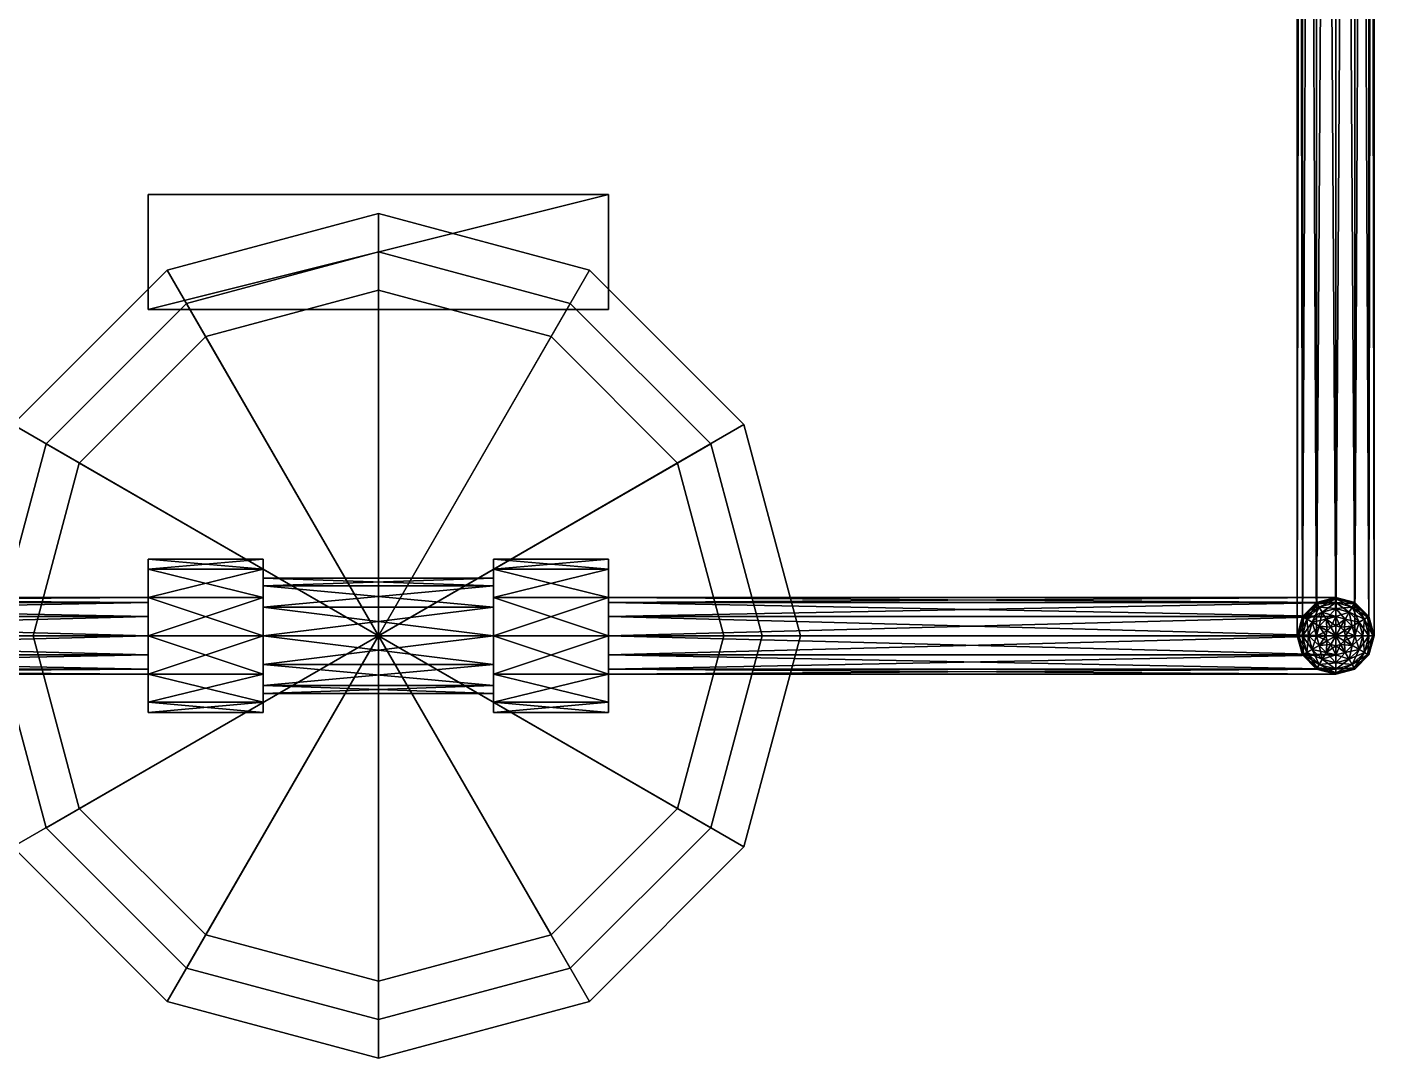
# Model space of a CAD drawing. Header units: metres. Extents: x -9.5 to 59.8, y -28.2 to 0.5.
# Drawn here: x 2.656 to 3.548, y -18.186 to -17.503 of the extents above; entities that cross this region are included whole.
import ezdxf

# ---------------------------------------------------------------- set-up
doc = ezdxf.new("R2010")
doc.units = ezdxf.units.M
doc.header["$LTSCALE"] = 12.7
doc.layers.add('CAPA0', color=7, linetype='CONTINUOUS')

msp = doc.modelspace()

# ---------------------------------------------------------------- meshes
at = {"layer": 'CAPA0', "color": 94, "linetype": 'Continuous'}
mesh = msp.add_polyface(dxfattribs=at)
corners = [(3.52214, -17.90611, -18.93343), (3.53484, -17.90611, -18.93683), (3.54414, -17.90611, -18.94613), (3.54754, -17.90611, -18.95883), (3.54414, -17.90611, -18.97153), (3.53484, -17.90611, -18.98082), (3.52214, -17.90611, -18.98423), (3.50944, -17.90611, -18.98082), (3.50014, -17.90611, -18.97153), (3.49674, -17.90611, -18.95883), (3.50014, -17.90611, -18.94613), (3.50944, -17.90611, -18.93683), (3.52214, -15.87411, -18.93343), (3.53484, -15.87411, -18.93683), (3.54414, -15.87411, -18.94613), (3.54754, -15.87411, -18.95883), (3.54414, -15.87411, -18.97153), (3.53484, -15.87411, -18.98082), (3.52214, -15.87411, -18.98423), (3.50944, -15.87411, -18.98082), (3.50014, -15.87411, -18.97153), (3.49674, -15.87411, -18.95883), (3.50014, -15.87411, -18.94613), (3.50944, -15.87411, -18.93683), (3.52214, -17.90611, -18.95883), (3.52214, -15.87411, -18.95883)]
mesh.append_faces([[corners[k] for k in face] for face in [(0, 1, 12), (1, 13, 12), (1, 2, 13), (2, 14, 13), (2, 3, 14), (3, 15, 14), (3, 4, 15), (4, 16, 15), (4, 5, 16), (5, 17, 16), (5, 6, 17), (6, 18, 17), (6, 7, 18), (7, 19, 18), (7, 8, 19), (8, 20, 19), (8, 9, 20), (9, 21, 20), (9, 10, 21), (10, 22, 21), (10, 11, 22), (11, 23, 22), (11, 0, 23), (0, 12, 23), (24, 1, 0), (24, 2, 1), (24, 3, 2), (24, 4, 3), (24, 5, 4), (24, 6, 5), (24, 7, 6), (24, 8, 7), (24, 9, 8), (24, 10, 9), (24, 11, 10), (24, 0, 11), (25, 12, 13), (25, 13, 14), (25, 14, 15), (25, 15, 16), (25, 16, 17), (25, 17, 18), (25, 18, 19), (25, 19, 20), (25, 20, 21), (25, 21, 22), (25, 22, 23), (25, 23, 12)]], dxfattribs={"color": 94})
at = {"layer": 'CAPA0', "color": 8, "linetype": 'Continuous'}
mesh = msp.add_polyface(dxfattribs=at)
corners = [(2.73605, -17.61401, -17.93013), (2.73605, -17.69021, -17.93013), (3.04085, -17.69021, -17.93013), (3.04085, -17.61401, -17.93013), (2.73605, -17.61401, -17.62533), (2.73605, -17.69021, -17.62533), (3.04085, -17.69021, -17.62533), (3.04085, -17.61401, -17.62533)]
mesh.append_faces([[corners[k] for k in face] for face in [(0, 1, 4), (1, 5, 4), (1, 2, 5), (2, 6, 5), (2, 3, 6), (3, 7, 6), (3, 0, 7), (0, 4, 7), (3, 1, 0), (2, 1, 3), (4, 5, 7), (7, 5, 6)]], dxfattribs={"color": 8})
at = {"layer": 'CAPA0', "color": 1, "linetype": 'Continuous'}
mesh = msp.add_polyface(dxfattribs=at)
corners = [(2.60905, -17.90611, -19.14933), (2.64648, -18.04581, -19.14933), (2.74875, -18.14808, -19.14933), (2.88845, -18.18551, -19.14933), (3.02815, -18.14808, -19.14933), (3.13042, -18.04581, -19.14933), (3.16785, -17.90611, -19.14933), (3.13042, -17.76641, -19.14933), (3.02815, -17.66414, -19.14933), (2.88845, -17.62671, -19.14933), (2.74875, -17.66414, -19.14933), (2.64648, -17.76641, -19.14933), (2.60905, -17.90611, -19.12393), (2.64648, -18.04581, -19.12393), (2.74875, -18.14808, -19.12393), (2.88845, -18.18551, -19.12393), (3.02815, -18.14808, -19.12393), (3.13042, -18.04581, -19.12393), (3.16785, -17.90611, -19.12393), (3.13042, -17.76641, -19.12393), (3.02815, -17.66414, -19.12393), (2.88845, -17.62671, -19.12393), (2.74875, -17.66414, -19.12393), (2.64648, -17.76641, -19.12393), (2.88845, -17.90611, -19.14933), (2.88845, -17.90611, -19.12393)]
mesh.append_faces([[corners[k] for k in face] for face in [(0, 1, 12), (1, 13, 12), (1, 2, 13), (2, 14, 13), (2, 3, 14), (3, 15, 14), (3, 4, 15), (4, 16, 15), (4, 5, 16), (5, 17, 16), (5, 6, 17), (6, 18, 17), (6, 7, 18), (7, 19, 18), (7, 8, 19), (8, 20, 19), (8, 9, 20), (9, 21, 20), (9, 10, 21), (10, 22, 21), (10, 11, 22), (11, 23, 22), (11, 0, 23), (0, 12, 23), (24, 1, 0), (24, 2, 1), (24, 3, 2), (24, 4, 3), (24, 5, 4), (24, 6, 5), (24, 7, 6), (24, 8, 7), (24, 9, 8), (24, 10, 9), (24, 11, 10), (24, 0, 11), (25, 12, 13), (25, 13, 14), (25, 14, 15), (25, 15, 16), (25, 16, 17), (25, 17, 18), (25, 18, 19), (25, 19, 20), (25, 20, 21), (25, 21, 22), (25, 22, 23), (25, 23, 12)]], dxfattribs={"color": 1})
mesh = msp.add_polyface(dxfattribs=at)
corners = [(2.63445, -17.90611, -19.12393), (2.66848, -18.03311, -19.12393), (2.76145, -18.12608, -19.12393), (2.88845, -18.16011, -19.12393), (3.01545, -18.12608, -19.12393), (3.10842, -18.03311, -19.12393), (3.14245, -17.90611, -19.12393), (3.10842, -17.77911, -19.12393), (3.01545, -17.68614, -19.12393), (2.88845, -17.65211, -19.12393), (2.76145, -17.68614, -19.12393), (2.66848, -17.77911, -19.12393), (2.63445, -17.90611, -19.04773), (2.66848, -18.03311, -19.04773), (2.76145, -18.12608, -19.04773), (2.88845, -18.16011, -19.04773), (3.01545, -18.12608, -19.04773), (3.10842, -18.03311, -19.04773), (3.14245, -17.90611, -19.04773), (3.10842, -17.77911, -19.04773), (3.01545, -17.68614, -19.04773), (2.88845, -17.65211, -19.04773), (2.76145, -17.68614, -19.04773), (2.66848, -17.77911, -19.04773), (2.88845, -17.90611, -19.12393), (2.88845, -17.90611, -19.04773)]
mesh.append_faces([[corners[k] for k in face] for face in [(0, 1, 12), (1, 13, 12), (1, 2, 13), (2, 14, 13), (2, 3, 14), (3, 15, 14), (3, 4, 15), (4, 16, 15), (4, 5, 16), (5, 17, 16), (5, 6, 17), (6, 18, 17), (6, 7, 18), (7, 19, 18), (7, 8, 19), (8, 20, 19), (8, 9, 20), (9, 21, 20), (9, 10, 21), (10, 22, 21), (10, 11, 22), (11, 23, 22), (11, 0, 23), (0, 12, 23), (24, 1, 0), (24, 2, 1), (24, 3, 2), (24, 4, 3), (24, 5, 4), (24, 6, 5), (24, 7, 6), (24, 8, 7), (24, 9, 8), (24, 10, 9), (24, 11, 10), (24, 0, 11), (25, 12, 13), (25, 13, 14), (25, 14, 15), (25, 15, 16), (25, 16, 17), (25, 17, 18), (25, 18, 19), (25, 19, 20), (25, 20, 21), (25, 21, 22), (25, 22, 23), (25, 23, 12)]], dxfattribs={"color": 1})
mesh = msp.add_polyface(dxfattribs=at)
corners = [(2.63445, -17.90611, -18.28573), (2.66848, -18.03311, -18.28573), (2.76145, -18.12608, -18.28573), (2.88845, -18.16011, -18.28573), (3.01545, -18.12608, -18.28573), (3.10842, -18.03311, -18.28573), (3.14245, -17.90611, -18.28573), (3.10842, -17.77911, -18.28573), (3.01545, -17.68614, -18.28573), (2.88845, -17.65211, -18.28573), (2.76145, -17.68614, -18.28573), (2.66848, -17.77911, -18.28573), (2.63445, -17.90611, -17.26973), (2.66848, -18.03311, -17.26973), (2.76145, -18.12608, -17.26973), (2.88845, -18.16011, -17.26973), (3.01545, -18.12608, -17.26973), (3.10842, -18.03311, -17.26973), (3.14245, -17.90611, -17.26973), (3.10842, -17.77911, -17.26973), (3.01545, -17.68614, -17.26973), (2.88845, -17.65211, -17.26973), (2.76145, -17.68614, -17.26973), (2.66848, -17.77911, -17.26973), (2.88845, -17.90611, -18.28573), (2.88845, -17.90611, -17.26973)]
mesh.append_faces([[corners[k] for k in face] for face in [(0, 1, 12), (1, 13, 12), (1, 2, 13), (2, 14, 13), (2, 3, 14), (3, 15, 14), (3, 4, 15), (4, 16, 15), (4, 5, 16), (5, 17, 16), (5, 6, 17), (6, 18, 17), (6, 7, 18), (7, 19, 18), (7, 8, 19), (8, 20, 19), (8, 9, 20), (9, 21, 20), (9, 10, 21), (10, 22, 21), (10, 11, 22), (11, 23, 22), (11, 0, 23), (0, 12, 23), (24, 1, 0), (24, 2, 1), (24, 3, 2), (24, 4, 3), (24, 5, 4), (24, 6, 5), (24, 7, 6), (24, 8, 7), (24, 9, 8), (24, 10, 9), (24, 11, 10), (24, 0, 11), (25, 12, 13), (25, 13, 14), (25, 14, 15), (25, 15, 16), (25, 16, 17), (25, 17, 18), (25, 18, 19), (25, 19, 20), (25, 20, 21), (25, 21, 22), (25, 22, 23), (25, 23, 12)]], dxfattribs={"color": 1})
at = {"layer": 'CAPA0', "color": 9, "linetype": 'Continuous'}
mesh = msp.add_polyface(dxfattribs=at)
corners = [(2.65985, -17.90611, -19.04773), (2.69047, -18.02041, -19.04773), (2.77415, -18.10408, -19.04773), (2.88845, -18.13471, -19.04773), (3.00275, -18.10408, -19.04773), (3.08642, -18.02041, -19.04773), (3.11705, -17.90611, -19.04773), (3.08642, -17.79181, -19.04773), (3.00275, -17.70813, -19.04773), (2.88845, -17.67751, -19.04773), (2.77415, -17.70813, -19.04773), (2.69047, -17.79181, -19.04773), (2.65985, -17.90611, -18.28573), (2.69047, -18.02041, -18.28573), (2.77415, -18.10408, -18.28573), (2.88845, -18.13471, -18.28573), (3.00275, -18.10408, -18.28573), (3.08642, -18.02041, -18.28573), (3.11705, -17.90611, -18.28573), (3.08642, -17.79181, -18.28573), (3.00275, -17.70813, -18.28573), (2.88845, -17.67751, -18.28573), (2.77415, -17.70813, -18.28573), (2.69047, -17.79181, -18.28573), (2.88845, -17.90611, -19.04773), (2.88845, -17.90611, -18.28573)]
mesh.append_faces([[corners[k] for k in face] for face in [(0, 1, 12), (1, 13, 12), (1, 2, 13), (2, 14, 13), (2, 3, 14), (3, 15, 14), (3, 4, 15), (4, 16, 15), (4, 5, 16), (5, 17, 16), (5, 6, 17), (6, 18, 17), (6, 7, 18), (7, 19, 18), (7, 8, 19), (8, 20, 19), (8, 9, 20), (9, 21, 20), (9, 10, 21), (10, 22, 21), (10, 11, 22), (11, 23, 22), (11, 0, 23), (0, 12, 23), (24, 1, 0), (24, 2, 1), (24, 3, 2), (24, 4, 3), (24, 5, 4), (24, 6, 5), (24, 7, 6), (24, 8, 7), (24, 9, 8), (24, 10, 9), (24, 11, 10), (24, 0, 11), (25, 12, 13), (25, 13, 14), (25, 14, 15), (25, 15, 16), (25, 16, 17), (25, 17, 18), (25, 18, 19), (25, 19, 20), (25, 20, 21), (25, 21, 22), (25, 22, 23), (25, 23, 12)]], dxfattribs={"color": 9})
at = {"layer": 'CAPA0', "color": 8, "linetype": 'Continuous'}
mesh = msp.add_polyface(dxfattribs=at)
corners = [(2.81225, -17.90611, -19.06043), (2.81225, -17.88071, -19.06723), (2.81225, -17.86211, -19.08583), (2.81225, -17.85531, -19.11123), (2.81225, -17.86211, -19.13663), (2.81225, -17.88071, -19.15522), (2.81225, -17.90611, -19.16203), (2.81225, -17.93151, -19.15522), (2.81225, -17.9501, -19.13663), (2.81225, -17.95691, -19.11123), (2.81225, -17.9501, -19.08583), (2.81225, -17.93151, -19.06723), (2.73605, -17.90611, -19.06043), (2.73605, -17.88071, -19.06723), (2.73605, -17.86211, -19.08583), (2.73605, -17.85531, -19.11123), (2.73605, -17.86211, -19.13663), (2.73605, -17.88071, -19.15522), (2.73605, -17.90611, -19.16203), (2.73605, -17.93151, -19.15522), (2.73605, -17.9501, -19.13663), (2.73605, -17.95691, -19.11123), (2.73605, -17.9501, -19.08583), (2.73605, -17.93151, -19.06723), (2.81225, -17.90611, -19.11123), (2.73605, -17.90611, -19.11123)]
mesh.append_faces([[corners[k] for k in face] for face in [(0, 1, 12), (1, 13, 12), (1, 2, 13), (2, 14, 13), (2, 3, 14), (3, 15, 14), (3, 4, 15), (4, 16, 15), (4, 5, 16), (5, 17, 16), (5, 6, 17), (6, 18, 17), (6, 7, 18), (7, 19, 18), (7, 8, 19), (8, 20, 19), (8, 9, 20), (9, 21, 20), (9, 10, 21), (10, 22, 21), (10, 11, 22), (11, 23, 22), (11, 0, 23), (0, 12, 23), (24, 1, 0), (24, 2, 1), (24, 3, 2), (24, 4, 3), (24, 5, 4), (24, 6, 5), (24, 7, 6), (24, 8, 7), (24, 9, 8), (24, 10, 9), (24, 11, 10), (24, 0, 11), (25, 12, 13), (25, 13, 14), (25, 14, 15), (25, 15, 16), (25, 16, 17), (25, 17, 18), (25, 18, 19), (25, 19, 20), (25, 20, 21), (25, 21, 22), (25, 22, 23), (25, 23, 12)]], dxfattribs={"color": 8})
mesh = msp.add_polyface(dxfattribs=at)
corners = [(3.04085, -17.90611, -19.06043), (3.04085, -17.88071, -19.06723), (3.04085, -17.86211, -19.08583), (3.04085, -17.85531, -19.11123), (3.04085, -17.86211, -19.13663), (3.04085, -17.88071, -19.15522), (3.04085, -17.90611, -19.16203), (3.04085, -17.93151, -19.15522), (3.04085, -17.9501, -19.13663), (3.04085, -17.95691, -19.11123), (3.04085, -17.9501, -19.08583), (3.04085, -17.93151, -19.06723), (2.96465, -17.90611, -19.06043), (2.96465, -17.88071, -19.06723), (2.96465, -17.86211, -19.08583), (2.96465, -17.85531, -19.11123), (2.96465, -17.86211, -19.13663), (2.96465, -17.88071, -19.15522), (2.96465, -17.90611, -19.16203), (2.96465, -17.93151, -19.15522), (2.96465, -17.9501, -19.13663), (2.96465, -17.95691, -19.11123), (2.96465, -17.9501, -19.08583), (2.96465, -17.93151, -19.06723), (3.04085, -17.90611, -19.11123), (2.96465, -17.90611, -19.11123)]
mesh.append_faces([[corners[k] for k in face] for face in [(0, 1, 12), (1, 13, 12), (1, 2, 13), (2, 14, 13), (2, 3, 14), (3, 15, 14), (3, 4, 15), (4, 16, 15), (4, 5, 16), (5, 17, 16), (5, 6, 17), (6, 18, 17), (6, 7, 18), (7, 19, 18), (7, 8, 19), (8, 20, 19), (8, 9, 20), (9, 21, 20), (9, 10, 21), (10, 22, 21), (10, 11, 22), (11, 23, 22), (11, 0, 23), (0, 12, 23), (24, 1, 0), (24, 2, 1), (24, 3, 2), (24, 4, 3), (24, 5, 4), (24, 6, 5), (24, 7, 6), (24, 8, 7), (24, 9, 8), (24, 10, 9), (24, 11, 10), (24, 0, 11), (25, 12, 13), (25, 13, 14), (25, 14, 15), (25, 15, 16), (25, 16, 17), (25, 17, 18), (25, 18, 19), (25, 19, 20), (25, 20, 21), (25, 21, 22), (25, 22, 23), (25, 23, 12)]], dxfattribs={"color": 8})
mesh = msp.add_polyface(dxfattribs=at)
corners = [(2.96465, -17.90611, -19.07313), (2.96465, -17.88706, -19.07823), (2.96465, -17.87311, -19.09218), (2.96465, -17.86801, -19.11123), (2.96465, -17.87311, -19.13028), (2.96465, -17.88706, -19.14422), (2.96465, -17.90611, -19.14933), (2.96465, -17.92516, -19.14422), (2.96465, -17.9391, -19.13028), (2.96465, -17.94421, -19.11123), (2.96465, -17.9391, -19.09218), (2.96465, -17.92516, -19.07823), (2.81225, -17.90611, -19.07313), (2.81225, -17.88706, -19.07823), (2.81225, -17.87311, -19.09218), (2.81225, -17.86801, -19.11123), (2.81225, -17.87311, -19.13028), (2.81225, -17.88706, -19.14422), (2.81225, -17.90611, -19.14933), (2.81225, -17.92516, -19.14422), (2.81225, -17.9391, -19.13028), (2.81225, -17.94421, -19.11123), (2.81225, -17.9391, -19.09218), (2.81225, -17.92516, -19.07823), (2.96465, -17.90611, -19.11123), (2.81225, -17.90611, -19.11123)]
mesh.append_faces([[corners[k] for k in face] for face in [(0, 1, 12), (1, 13, 12), (1, 2, 13), (2, 14, 13), (2, 3, 14), (3, 15, 14), (3, 4, 15), (4, 16, 15), (4, 5, 16), (5, 17, 16), (5, 6, 17), (6, 18, 17), (6, 7, 18), (7, 19, 18), (7, 8, 19), (8, 20, 19), (8, 9, 20), (9, 21, 20), (9, 10, 21), (10, 22, 21), (10, 11, 22), (11, 23, 22), (11, 0, 23), (0, 12, 23), (24, 1, 0), (24, 2, 1), (24, 3, 2), (24, 4, 3), (24, 5, 4), (24, 6, 5), (24, 7, 6), (24, 8, 7), (24, 9, 8), (24, 10, 9), (24, 11, 10), (24, 0, 11), (25, 12, 13), (25, 13, 14), (25, 14, 15), (25, 15, 16), (25, 16, 17), (25, 17, 18), (25, 18, 19), (25, 19, 20), (25, 20, 21), (25, 21, 22), (25, 22, 23), (25, 23, 12)]], dxfattribs={"color": 8})
at = {"layer": 'CAPA0', "color": 94, "linetype": 'Continuous'}
mesh = msp.add_polyface(dxfattribs=at)
corners = [(2.73605, -17.90611, -19.08583), (2.73605, -17.89341, -19.08923), (2.73605, -17.88411, -19.09853), (2.73605, -17.88071, -19.11123), (2.73605, -17.88411, -19.12393), (2.73605, -17.89341, -19.13322), (2.73605, -17.90611, -19.13663), (2.73605, -17.91881, -19.13322), (2.73605, -17.92811, -19.12393), (2.73605, -17.93151, -19.11123), (2.73605, -17.92811, -19.09853), (2.73605, -17.91881, -19.08923), (2.25476, -17.90611, -19.08583), (2.25476, -17.89341, -19.08923), (2.25476, -17.88411, -19.09853), (2.25476, -17.88071, -19.11123), (2.25476, -17.88411, -19.12393), (2.25476, -17.89341, -19.13322), (2.25476, -17.90611, -19.13663), (2.25476, -17.91881, -19.13322), (2.25476, -17.92811, -19.12393), (2.25476, -17.93151, -19.11123), (2.25476, -17.92811, -19.09853), (2.25476, -17.91881, -19.08923), (2.73605, -17.90611, -19.11123), (2.25476, -17.90611, -19.11123)]
mesh.append_faces([[corners[k] for k in face] for face in [(0, 1, 12), (1, 13, 12), (1, 2, 13), (2, 14, 13), (2, 3, 14), (3, 15, 14), (3, 4, 15), (4, 16, 15), (4, 5, 16), (5, 17, 16), (5, 6, 17), (6, 18, 17), (6, 7, 18), (7, 19, 18), (7, 8, 19), (8, 20, 19), (8, 9, 20), (9, 21, 20), (9, 10, 21), (10, 22, 21), (10, 11, 22), (11, 23, 22), (11, 0, 23), (0, 12, 23), (24, 1, 0), (24, 2, 1), (24, 3, 2), (24, 4, 3), (24, 5, 4), (24, 6, 5), (24, 7, 6), (24, 8, 7), (24, 9, 8), (24, 10, 9), (24, 11, 10), (24, 0, 11), (25, 12, 13), (25, 13, 14), (25, 14, 15), (25, 15, 16), (25, 16, 17), (25, 17, 18), (25, 18, 19), (25, 19, 20), (25, 20, 21), (25, 21, 22), (25, 22, 23), (25, 23, 12)]], dxfattribs={"color": 94})
mesh = msp.add_polyface(dxfattribs=at)
corners = [(3.52214, -17.90611, -19.08583), (3.52214, -17.89341, -19.08923), (3.52214, -17.88411, -19.09853), (3.52214, -17.88071, -19.11123), (3.52214, -17.88411, -19.12393), (3.52214, -17.89341, -19.13322), (3.52214, -17.90611, -19.13663), (3.52214, -17.91881, -19.13322), (3.52214, -17.92811, -19.12393), (3.52214, -17.93151, -19.11123), (3.52214, -17.92811, -19.09853), (3.52214, -17.91881, -19.08923), (3.04085, -17.90611, -19.08583), (3.04085, -17.89341, -19.08923), (3.04085, -17.88411, -19.09853), (3.04085, -17.88071, -19.11123), (3.04085, -17.88411, -19.12393), (3.04085, -17.89341, -19.13322), (3.04085, -17.90611, -19.13663), (3.04085, -17.91881, -19.13322), (3.04085, -17.92811, -19.12393), (3.04085, -17.93151, -19.11123), (3.04085, -17.92811, -19.09853), (3.04085, -17.91881, -19.08923), (3.52214, -17.90611, -19.11123), (3.04085, -17.90611, -19.11123)]
mesh.append_faces([[corners[k] for k in face] for face in [(0, 1, 12), (1, 13, 12), (1, 2, 13), (2, 14, 13), (2, 3, 14), (3, 15, 14), (3, 4, 15), (4, 16, 15), (4, 5, 16), (5, 17, 16), (5, 6, 17), (6, 18, 17), (6, 7, 18), (7, 19, 18), (7, 8, 19), (8, 20, 19), (8, 9, 20), (9, 21, 20), (9, 10, 21), (10, 22, 21), (10, 11, 22), (11, 23, 22), (11, 0, 23), (0, 12, 23), (24, 1, 0), (24, 2, 1), (24, 3, 2), (24, 4, 3), (24, 5, 4), (24, 6, 5), (24, 7, 6), (24, 8, 7), (24, 9, 8), (24, 10, 9), (24, 11, 10), (24, 0, 11), (25, 12, 13), (25, 13, 14), (25, 14, 15), (25, 15, 16), (25, 16, 17), (25, 17, 18), (25, 18, 19), (25, 19, 20), (25, 20, 21), (25, 21, 22), (25, 22, 23), (25, 23, 12)]], dxfattribs={"color": 94})
mesh = msp.add_polyface(dxfattribs=at)
corners = [(3.54754, -17.90611, -19.11123), (3.54414, -17.89341, -19.11123), (3.53484, -17.88411, -19.11123), (3.52214, -17.88071, -19.11123), (3.50944, -17.88411, -19.11123), (3.50014, -17.89341, -19.11123), (3.49674, -17.90611, -19.11123), (3.50014, -17.91881, -19.11123), (3.50944, -17.92811, -19.11123), (3.52214, -17.93151, -19.11123), (3.53484, -17.92811, -19.11123), (3.54414, -17.91881, -19.11123), (3.54754, -17.90611, -18.95883), (3.54414, -17.89341, -18.95883), (3.53484, -17.88411, -18.95883), (3.52214, -17.88071, -18.95883), (3.50944, -17.88411, -18.95883), (3.50014, -17.89341, -18.95883), (3.49674, -17.90611, -18.95883), (3.50014, -17.91881, -18.95883), (3.50944, -17.92811, -18.95883), (3.52214, -17.93151, -18.95883), (3.53484, -17.92811, -18.95883), (3.54414, -17.91881, -18.95883), (3.52214, -17.90611, -19.11123), (3.52214, -17.90611, -18.95883)]
mesh.append_faces([[corners[k] for k in face] for face in [(0, 1, 12), (1, 13, 12), (1, 2, 13), (2, 14, 13), (2, 3, 14), (3, 15, 14), (3, 4, 15), (4, 16, 15), (4, 5, 16), (5, 17, 16), (5, 6, 17), (6, 18, 17), (6, 7, 18), (7, 19, 18), (7, 8, 19), (8, 20, 19), (8, 9, 20), (9, 21, 20), (9, 10, 21), (10, 22, 21), (10, 11, 22), (11, 23, 22), (11, 0, 23), (0, 12, 23), (24, 1, 0), (24, 2, 1), (24, 3, 2), (24, 4, 3), (24, 5, 4), (24, 6, 5), (24, 7, 6), (24, 8, 7), (24, 9, 8), (24, 10, 9), (24, 11, 10), (24, 0, 11), (25, 12, 13), (25, 13, 14), (25, 14, 15), (25, 15, 16), (25, 16, 17), (25, 17, 18), (25, 18, 19), (25, 19, 20), (25, 20, 21), (25, 21, 22), (25, 22, 23), (25, 23, 12)]], dxfattribs={"color": 94})
mesh = msp.add_polyface(dxfattribs=at)
corners = [(3.52214, -17.89341, -19.08923), (3.51579, -17.89511, -19.08923), (3.51885, -17.90042, -19.08669), (3.52214, -17.88815, -19.09327), (3.51316, -17.89056, -19.09327), (3.51114, -17.89976, -19.08923), (3.50659, -17.89713, -19.09327), (3.52214, -17.88411, -19.09853), (3.51114, -17.88706, -19.09853), (3.50309, -17.89511, -19.09853), (3.52214, -17.88157, -19.10465), (3.50987, -17.88486, -19.10465), (3.50089, -17.89384, -19.10465), (3.52214, -17.88071, -19.11123), (3.50944, -17.88411, -19.11123), (3.50014, -17.89341, -19.11123), (3.52214, -17.88157, -19.1178), (3.50987, -17.88486, -19.1178), (3.50089, -17.89384, -19.1178), (3.52214, -17.88411, -19.12393), (3.51114, -17.88706, -19.12393), (3.50309, -17.89511, -19.12393), (3.52214, -17.88815, -19.12919), (3.51316, -17.89056, -19.12919), (3.50659, -17.89713, -19.12919), (3.52214, -17.89341, -19.13322), (3.51579, -17.89511, -19.13322), (3.52214, -17.89953, -19.13576)]
mesh.append_faces([[corners[k] for k in face] for face in [(0, 1, 2), (3, 1, 0), (3, 4, 1), (4, 5, 1), (4, 6, 5), (7, 4, 3), (7, 8, 4), (8, 6, 4), (8, 9, 6), (10, 8, 7), (10, 11, 8), (11, 9, 8), (11, 12, 9), (13, 11, 10), (13, 14, 11), (14, 12, 11), (14, 15, 12), (16, 14, 13), (16, 17, 14), (17, 15, 14), (17, 18, 15), (19, 17, 16), (19, 20, 17), (20, 18, 17), (20, 21, 18), (22, 20, 19), (22, 23, 20), (23, 21, 20), (23, 24, 21), (25, 23, 22), (25, 26, 23), (26, 24, 23), (27, 26, 25)]], dxfattribs={"color": 94})
mesh = msp.add_polyface(dxfattribs=at)
corners = [(3.52214, -17.89341, -18.93683), (3.51579, -17.89511, -18.93683), (3.51885, -17.90042, -18.93429), (3.52214, -17.88815, -18.94087), (3.51316, -17.89056, -18.94087), (3.51114, -17.89976, -18.93683), (3.50659, -17.89713, -18.94087), (3.52214, -17.88411, -18.94613), (3.51114, -17.88706, -18.94613), (3.50309, -17.89511, -18.94613), (3.52214, -17.88157, -18.95225), (3.50987, -17.88486, -18.95225), (3.50089, -17.89384, -18.95225), (3.52214, -17.88071, -18.95883), (3.50944, -17.88411, -18.95883), (3.50014, -17.89341, -18.95883), (3.52214, -17.88157, -18.9654), (3.50987, -17.88486, -18.9654), (3.50089, -17.89384, -18.9654), (3.52214, -17.88411, -18.97153), (3.51114, -17.88706, -18.97153), (3.50309, -17.89511, -18.97153), (3.52214, -17.88815, -18.97679), (3.51316, -17.89056, -18.97679), (3.50659, -17.89713, -18.97679), (3.52214, -17.89341, -18.98082), (3.51579, -17.89511, -18.98082), (3.52214, -17.89953, -18.98336)]
mesh.append_faces([[corners[k] for k in face] for face in [(0, 1, 2), (3, 1, 0), (3, 4, 1), (4, 5, 1), (4, 6, 5), (7, 4, 3), (7, 8, 4), (8, 6, 4), (8, 9, 6), (10, 8, 7), (10, 11, 8), (11, 9, 8), (11, 12, 9), (13, 11, 10), (13, 14, 11), (14, 12, 11), (14, 15, 12), (16, 14, 13), (16, 17, 14), (17, 15, 14), (17, 18, 15), (19, 17, 16), (19, 20, 17), (20, 18, 17), (20, 21, 18), (22, 20, 19), (22, 23, 20), (23, 21, 20), (23, 24, 21), (25, 23, 22), (25, 26, 23), (26, 24, 23), (27, 26, 25)]], dxfattribs={"color": 94})
mesh = msp.add_polyface(dxfattribs=at)
corners = [(3.52849, -17.89511, -19.08923), (3.52214, -17.89341, -19.08923), (3.52214, -17.89953, -19.08669), (3.53769, -17.89713, -19.09327), (3.53112, -17.89056, -19.09327), (3.52214, -17.88815, -19.09327), (3.54119, -17.89511, -19.09853), (3.53314, -17.88706, -19.09853), (3.52214, -17.88411, -19.09853), (3.54339, -17.89384, -19.10465), (3.53441, -17.88486, -19.10465), (3.52214, -17.88157, -19.10465), (3.54414, -17.89341, -19.11123), (3.53484, -17.88411, -19.11123), (3.52214, -17.88071, -19.11123), (3.54339, -17.89384, -19.1178), (3.53441, -17.88486, -19.1178), (3.52214, -17.88157, -19.1178), (3.54119, -17.89511, -19.12393), (3.53314, -17.88706, -19.12393), (3.52214, -17.88411, -19.12393), (3.53769, -17.89713, -19.12919), (3.53112, -17.89056, -19.12919), (3.52214, -17.88815, -19.12919), (3.53314, -17.89976, -19.13322), (3.52849, -17.89511, -19.13322), (3.52214, -17.89341, -19.13322), (3.52543, -17.90042, -19.13576)]
mesh.append_faces([[corners[k] for k in face] for face in [(0, 1, 2), (3, 4, 0), (4, 1, 0), (4, 5, 1), (6, 4, 3), (6, 7, 4), (7, 5, 4), (7, 8, 5), (9, 7, 6), (9, 10, 7), (10, 8, 7), (10, 11, 8), (12, 10, 9), (12, 13, 10), (13, 11, 10), (13, 14, 11), (15, 13, 12), (15, 16, 13), (16, 14, 13), (16, 17, 14), (18, 16, 15), (18, 19, 16), (19, 17, 16), (19, 20, 17), (21, 19, 18), (21, 22, 19), (22, 20, 19), (22, 23, 20), (24, 22, 21), (24, 25, 22), (25, 23, 22), (25, 26, 23), (27, 26, 25)]], dxfattribs={"color": 94})
mesh = msp.add_polyface(dxfattribs=at)
corners = [(3.52849, -17.89511, -18.93683), (3.52214, -17.89341, -18.93683), (3.52214, -17.89953, -18.93429), (3.53769, -17.89713, -18.94087), (3.53112, -17.89056, -18.94087), (3.52214, -17.88815, -18.94087), (3.54119, -17.89511, -18.94613), (3.53314, -17.88706, -18.94613), (3.52214, -17.88411, -18.94613), (3.54339, -17.89384, -18.95225), (3.53441, -17.88486, -18.95225), (3.52214, -17.88157, -18.95225), (3.54414, -17.89341, -18.95883), (3.53484, -17.88411, -18.95883), (3.52214, -17.88071, -18.95883), (3.54339, -17.89384, -18.9654), (3.53441, -17.88486, -18.9654), (3.52214, -17.88157, -18.9654), (3.54119, -17.89511, -18.97153), (3.53314, -17.88706, -18.97153), (3.52214, -17.88411, -18.97153), (3.53769, -17.89713, -18.97679), (3.53112, -17.89056, -18.97679), (3.52214, -17.88815, -18.97679), (3.53314, -17.89976, -18.98082), (3.52849, -17.89511, -18.98082), (3.52214, -17.89341, -18.98082), (3.52543, -17.90042, -18.98336)]
mesh.append_faces([[corners[k] for k in face] for face in [(0, 1, 2), (3, 4, 0), (4, 1, 0), (4, 5, 1), (6, 4, 3), (6, 7, 4), (7, 5, 4), (7, 8, 5), (9, 7, 6), (9, 10, 7), (10, 8, 7), (10, 11, 8), (12, 10, 9), (12, 13, 10), (13, 11, 10), (13, 14, 11), (15, 13, 12), (15, 16, 13), (16, 14, 13), (16, 17, 14), (18, 16, 15), (18, 19, 16), (19, 17, 16), (19, 20, 17), (21, 19, 18), (21, 22, 19), (22, 20, 19), (22, 23, 20), (24, 22, 21), (24, 25, 22), (25, 23, 22), (25, 26, 23), (27, 26, 25)]], dxfattribs={"color": 94})
mesh = msp.add_polyface(dxfattribs=at)
corners = [(3.52214, -17.90611, -19.08583), (3.52214, -17.89953, -19.08669), (3.51885, -17.90042, -19.08669), (3.51645, -17.90282, -19.08669), (3.51557, -17.90611, -19.08669), (3.52214, -17.89341, -19.08923), (3.51579, -17.89511, -19.08923), (3.51114, -17.89976, -19.08923), (3.50944, -17.90611, -19.08923), (3.50659, -17.89713, -19.09327), (3.50418, -17.90611, -19.09327), (3.50309, -17.89511, -19.09853), (3.50014, -17.90611, -19.09853), (3.50089, -17.89384, -19.10465), (3.49761, -17.90611, -19.10465), (3.50014, -17.89341, -19.11123), (3.49674, -17.90611, -19.11123), (3.50089, -17.89384, -19.1178), (3.49761, -17.90611, -19.1178), (3.50309, -17.89511, -19.12393), (3.50014, -17.90611, -19.12393), (3.50659, -17.89713, -19.12919), (3.50418, -17.90611, -19.12919), (3.51579, -17.89511, -19.13322), (3.51114, -17.89976, -19.13322), (3.50944, -17.90611, -19.13322), (3.52214, -17.89953, -19.13576), (3.51885, -17.90042, -19.13576), (3.51645, -17.90282, -19.13576), (3.51557, -17.90611, -19.13576), (3.52214, -17.90611, -19.13663)]
mesh.append_faces([[corners[k] for k in face] for face in [(0, 1, 2), (0, 2, 3), (0, 3, 4), (5, 2, 1), (6, 3, 2), (6, 7, 3), (7, 4, 3), (7, 8, 4), (9, 8, 7), (9, 10, 8), (11, 10, 9), (11, 12, 10), (13, 12, 11), (13, 14, 12), (15, 14, 13), (15, 16, 14), (17, 16, 15), (17, 18, 16), (19, 18, 17), (19, 20, 18), (21, 20, 19), (21, 22, 20), (23, 24, 21), (24, 22, 21), (24, 25, 22), (26, 27, 23), (27, 24, 23), (27, 28, 24), (28, 25, 24), (28, 29, 25), (30, 27, 26), (30, 28, 27), (30, 29, 28)]], dxfattribs={"color": 94})
mesh = msp.add_polyface(dxfattribs=at)
corners = [(3.52214, -17.90611, -18.93343), (3.52214, -17.89953, -18.93429), (3.51885, -17.90042, -18.93429), (3.51645, -17.90282, -18.93429), (3.51557, -17.90611, -18.93429), (3.52214, -17.89341, -18.93683), (3.51579, -17.89511, -18.93683), (3.51114, -17.89976, -18.93683), (3.50944, -17.90611, -18.93683), (3.50659, -17.89713, -18.94087), (3.50418, -17.90611, -18.94087), (3.50309, -17.89511, -18.94613), (3.50014, -17.90611, -18.94613), (3.50089, -17.89384, -18.95225), (3.49761, -17.90611, -18.95225), (3.50014, -17.89341, -18.95883), (3.49674, -17.90611, -18.95883), (3.50089, -17.89384, -18.9654), (3.49761, -17.90611, -18.9654), (3.50309, -17.89511, -18.97153), (3.50014, -17.90611, -18.97153), (3.50659, -17.89713, -18.97679), (3.50418, -17.90611, -18.97679), (3.51579, -17.89511, -18.98082), (3.51114, -17.89976, -18.98082), (3.50944, -17.90611, -18.98082), (3.52214, -17.89953, -18.98336), (3.51885, -17.90042, -18.98336), (3.51645, -17.90282, -18.98336), (3.51557, -17.90611, -18.98336), (3.52214, -17.90611, -18.98423)]
mesh.append_faces([[corners[k] for k in face] for face in [(0, 1, 2), (0, 2, 3), (0, 3, 4), (5, 2, 1), (6, 3, 2), (6, 7, 3), (7, 4, 3), (7, 8, 4), (9, 8, 7), (9, 10, 8), (11, 10, 9), (11, 12, 10), (13, 12, 11), (13, 14, 12), (15, 14, 13), (15, 16, 14), (17, 16, 15), (17, 18, 16), (19, 18, 17), (19, 20, 18), (21, 20, 19), (21, 22, 20), (23, 24, 21), (24, 22, 21), (24, 25, 22), (26, 27, 23), (27, 24, 23), (27, 28, 24), (28, 25, 24), (28, 29, 25), (30, 27, 26), (30, 28, 27), (30, 29, 28)]], dxfattribs={"color": 94})
mesh = msp.add_polyface(dxfattribs=at)
corners = [(3.52214, -17.90611, -19.08583), (3.52872, -17.90611, -19.08669), (3.52783, -17.90282, -19.08669), (3.52543, -17.90042, -19.08669), (3.52214, -17.89953, -19.08669), (3.53484, -17.90611, -19.08923), (3.53314, -17.89976, -19.08923), (3.52849, -17.89511, -19.08923), (3.5401, -17.90611, -19.09327), (3.53769, -17.89713, -19.09327), (3.54414, -17.90611, -19.09853), (3.54119, -17.89511, -19.09853), (3.54668, -17.90611, -19.10465), (3.54339, -17.89384, -19.10465), (3.54754, -17.90611, -19.11123), (3.54414, -17.89341, -19.11123), (3.54668, -17.90611, -19.1178), (3.54339, -17.89384, -19.1178), (3.54414, -17.90611, -19.12393), (3.54119, -17.89511, -19.12393), (3.5401, -17.90611, -19.12919), (3.53769, -17.89713, -19.12919), (3.53484, -17.90611, -19.13322), (3.53314, -17.89976, -19.13322), (3.52872, -17.90611, -19.13576), (3.52783, -17.90282, -19.13576), (3.52849, -17.89511, -19.13322), (3.52543, -17.90042, -19.13576), (3.52214, -17.89953, -19.13576), (3.52214, -17.89341, -19.13322), (3.52214, -17.90611, -19.13663)]
mesh.append_faces([[corners[k] for k in face] for face in [(0, 1, 2), (0, 2, 3), (0, 3, 4), (5, 2, 1), (5, 6, 2), (6, 3, 2), (6, 7, 3), (7, 4, 3), (8, 6, 5), (8, 9, 6), (9, 7, 6), (10, 9, 8), (10, 11, 9), (12, 11, 10), (12, 13, 11), (14, 13, 12), (14, 15, 13), (16, 15, 14), (16, 17, 15), (18, 17, 16), (18, 19, 17), (20, 19, 18), (20, 21, 19), (22, 21, 20), (22, 23, 21), (24, 23, 22), (24, 25, 23), (25, 26, 23), (25, 27, 26), (27, 28, 29), (30, 25, 24), (30, 27, 25), (30, 28, 27)]], dxfattribs={"color": 94})
mesh = msp.add_polyface(dxfattribs=at)
corners = [(3.52214, -17.90611, -18.93343), (3.52872, -17.90611, -18.93429), (3.52783, -17.90282, -18.93429), (3.52543, -17.90042, -18.93429), (3.52214, -17.89953, -18.93429), (3.53484, -17.90611, -18.93683), (3.53314, -17.89976, -18.93683), (3.52849, -17.89511, -18.93683), (3.5401, -17.90611, -18.94087), (3.53769, -17.89713, -18.94087), (3.54414, -17.90611, -18.94613), (3.54119, -17.89511, -18.94613), (3.54668, -17.90611, -18.95225), (3.54339, -17.89384, -18.95225), (3.54754, -17.90611, -18.95883), (3.54414, -17.89341, -18.95883), (3.54668, -17.90611, -18.9654), (3.54339, -17.89384, -18.9654), (3.54414, -17.90611, -18.97153), (3.54119, -17.89511, -18.97153), (3.5401, -17.90611, -18.97679), (3.53769, -17.89713, -18.97679), (3.53484, -17.90611, -18.98082), (3.53314, -17.89976, -18.98082), (3.52872, -17.90611, -18.98336), (3.52783, -17.90282, -18.98336), (3.52849, -17.89511, -18.98082), (3.52543, -17.90042, -18.98336), (3.52214, -17.89953, -18.98336), (3.52214, -17.89341, -18.98082), (3.52214, -17.90611, -18.98423)]
mesh.append_faces([[corners[k] for k in face] for face in [(0, 1, 2), (0, 2, 3), (0, 3, 4), (5, 2, 1), (5, 6, 2), (6, 3, 2), (6, 7, 3), (7, 4, 3), (8, 6, 5), (8, 9, 6), (9, 7, 6), (10, 9, 8), (10, 11, 9), (12, 11, 10), (12, 13, 11), (14, 13, 12), (14, 15, 13), (16, 15, 14), (16, 17, 15), (18, 17, 16), (18, 19, 17), (20, 19, 18), (20, 21, 19), (22, 21, 20), (22, 23, 21), (24, 23, 22), (24, 25, 23), (25, 26, 23), (25, 27, 26), (27, 28, 29), (30, 25, 24), (30, 27, 25), (30, 28, 27)]], dxfattribs={"color": 94})
mesh = msp.add_polyface(dxfattribs=at)
corners = [(3.52214, -17.90611, -19.08583), (3.51557, -17.90611, -19.08669), (3.51645, -17.9094, -19.08669), (3.51885, -17.9118, -19.08669), (3.52214, -17.91268, -19.08669), (3.50944, -17.90611, -19.08923), (3.51114, -17.91246, -19.08923), (3.51579, -17.91711, -19.08923), (3.50418, -17.90611, -19.09327), (3.50659, -17.91509, -19.09327), (3.50014, -17.90611, -19.09853), (3.50309, -17.91711, -19.09853), (3.49761, -17.90611, -19.10465), (3.50089, -17.91838, -19.10465), (3.49674, -17.90611, -19.11123), (3.50014, -17.91881, -19.11123), (3.49761, -17.90611, -19.1178), (3.50089, -17.91838, -19.1178), (3.50014, -17.90611, -19.12393), (3.50309, -17.91711, -19.12393), (3.50418, -17.90611, -19.12919), (3.50659, -17.91509, -19.12919), (3.50944, -17.90611, -19.13322), (3.51114, -17.91246, -19.13322), (3.51557, -17.90611, -19.13576), (3.51645, -17.9094, -19.13576), (3.51579, -17.91711, -19.13322), (3.51885, -17.9118, -19.13576), (3.52214, -17.91268, -19.13576), (3.52214, -17.91881, -19.13322), (3.52214, -17.90611, -19.13663)]
mesh.append_faces([[corners[k] for k in face] for face in [(0, 1, 2), (0, 2, 3), (0, 3, 4), (5, 2, 1), (5, 6, 2), (6, 3, 2), (6, 7, 3), (7, 4, 3), (8, 6, 5), (8, 9, 6), (9, 7, 6), (10, 9, 8), (10, 11, 9), (12, 11, 10), (12, 13, 11), (14, 13, 12), (14, 15, 13), (16, 15, 14), (16, 17, 15), (18, 17, 16), (18, 19, 17), (20, 19, 18), (20, 21, 19), (22, 21, 20), (22, 23, 21), (24, 23, 22), (24, 25, 23), (25, 26, 23), (25, 27, 26), (27, 28, 29), (30, 25, 24), (30, 27, 25), (30, 28, 27)]], dxfattribs={"color": 94})
mesh = msp.add_polyface(dxfattribs=at)
corners = [(3.52214, -17.90611, -18.93343), (3.51557, -17.90611, -18.93429), (3.51645, -17.9094, -18.93429), (3.51885, -17.9118, -18.93429), (3.52214, -17.91268, -18.93429), (3.50944, -17.90611, -18.93683), (3.51114, -17.91246, -18.93683), (3.51579, -17.91711, -18.93683), (3.50418, -17.90611, -18.94087), (3.50659, -17.91509, -18.94087), (3.50014, -17.90611, -18.94613), (3.50309, -17.91711, -18.94613), (3.49761, -17.90611, -18.95225), (3.50089, -17.91838, -18.95225), (3.49674, -17.90611, -18.95883), (3.50014, -17.91881, -18.95883), (3.49761, -17.90611, -18.9654), (3.50089, -17.91838, -18.9654), (3.50014, -17.90611, -18.97153), (3.50309, -17.91711, -18.97153), (3.50418, -17.90611, -18.97679), (3.50659, -17.91509, -18.97679), (3.50944, -17.90611, -18.98082), (3.51114, -17.91246, -18.98082), (3.51557, -17.90611, -18.98336), (3.51645, -17.9094, -18.98336), (3.51579, -17.91711, -18.98082), (3.51885, -17.9118, -18.98336), (3.52214, -17.91268, -18.98336), (3.52214, -17.91881, -18.98082), (3.52214, -17.90611, -18.98423)]
mesh.append_faces([[corners[k] for k in face] for face in [(0, 1, 2), (0, 2, 3), (0, 3, 4), (5, 2, 1), (5, 6, 2), (6, 3, 2), (6, 7, 3), (7, 4, 3), (8, 6, 5), (8, 9, 6), (9, 7, 6), (10, 9, 8), (10, 11, 9), (12, 11, 10), (12, 13, 11), (14, 13, 12), (14, 15, 13), (16, 15, 14), (16, 17, 15), (18, 17, 16), (18, 19, 17), (20, 19, 18), (20, 21, 19), (22, 21, 20), (22, 23, 21), (24, 23, 22), (24, 25, 23), (25, 26, 23), (25, 27, 26), (27, 28, 29), (30, 25, 24), (30, 27, 25), (30, 28, 27)]], dxfattribs={"color": 94})
mesh = msp.add_polyface(dxfattribs=at)
corners = [(3.51579, -17.91711, -19.08923), (3.52214, -17.91881, -19.08923), (3.52214, -17.91268, -19.08669), (3.50659, -17.91509, -19.09327), (3.51316, -17.92166, -19.09327), (3.52214, -17.92407, -19.09327), (3.50309, -17.91711, -19.09853), (3.51114, -17.92516, -19.09853), (3.52214, -17.92811, -19.09853), (3.50089, -17.91838, -19.10465), (3.50987, -17.92736, -19.10465), (3.52214, -17.93064, -19.10465), (3.50014, -17.91881, -19.11123), (3.50944, -17.92811, -19.11123), (3.52214, -17.93151, -19.11123), (3.50089, -17.91838, -19.1178), (3.50987, -17.92736, -19.1178), (3.52214, -17.93064, -19.1178), (3.50309, -17.91711, -19.12393), (3.51114, -17.92516, -19.12393), (3.52214, -17.92811, -19.12393), (3.50659, -17.91509, -19.12919), (3.51316, -17.92166, -19.12919), (3.52214, -17.92407, -19.12919), (3.51114, -17.91246, -19.13322), (3.51579, -17.91711, -19.13322), (3.52214, -17.91881, -19.13322), (3.51885, -17.9118, -19.13576)]
mesh.append_faces([[corners[k] for k in face] for face in [(0, 1, 2), (3, 4, 0), (4, 1, 0), (4, 5, 1), (6, 4, 3), (6, 7, 4), (7, 5, 4), (7, 8, 5), (9, 7, 6), (9, 10, 7), (10, 8, 7), (10, 11, 8), (12, 10, 9), (12, 13, 10), (13, 11, 10), (13, 14, 11), (15, 13, 12), (15, 16, 13), (16, 14, 13), (16, 17, 14), (18, 16, 15), (18, 19, 16), (19, 17, 16), (19, 20, 17), (21, 19, 18), (21, 22, 19), (22, 20, 19), (22, 23, 20), (24, 22, 21), (24, 25, 22), (25, 23, 22), (25, 26, 23), (27, 26, 25)]], dxfattribs={"color": 94})
mesh = msp.add_polyface(dxfattribs=at)
corners = [(3.51579, -17.91711, -18.93683), (3.52214, -17.91881, -18.93683), (3.52214, -17.91268, -18.93429), (3.50659, -17.91509, -18.94087), (3.51316, -17.92166, -18.94087), (3.52214, -17.92407, -18.94087), (3.50309, -17.91711, -18.94613), (3.51114, -17.92516, -18.94613), (3.52214, -17.92811, -18.94613), (3.50089, -17.91838, -18.95225), (3.50987, -17.92736, -18.95225), (3.52214, -17.93064, -18.95225), (3.50014, -17.91881, -18.95883), (3.50944, -17.92811, -18.95883), (3.52214, -17.93151, -18.95883), (3.50089, -17.91838, -18.9654), (3.50987, -17.92736, -18.9654), (3.52214, -17.93064, -18.9654), (3.50309, -17.91711, -18.97153), (3.51114, -17.92516, -18.97153), (3.52214, -17.92811, -18.97153), (3.50659, -17.91509, -18.97679), (3.51316, -17.92166, -18.97679), (3.52214, -17.92407, -18.97679), (3.51114, -17.91246, -18.98082), (3.51579, -17.91711, -18.98082), (3.52214, -17.91881, -18.98082), (3.51885, -17.9118, -18.98336)]
mesh.append_faces([[corners[k] for k in face] for face in [(0, 1, 2), (3, 4, 0), (4, 1, 0), (4, 5, 1), (6, 4, 3), (6, 7, 4), (7, 5, 4), (7, 8, 5), (9, 7, 6), (9, 10, 7), (10, 8, 7), (10, 11, 8), (12, 10, 9), (12, 13, 10), (13, 11, 10), (13, 14, 11), (15, 13, 12), (15, 16, 13), (16, 14, 13), (16, 17, 14), (18, 16, 15), (18, 19, 16), (19, 17, 16), (19, 20, 17), (21, 19, 18), (21, 22, 19), (22, 20, 19), (22, 23, 20), (24, 22, 21), (24, 25, 22), (25, 23, 22), (25, 26, 23), (27, 26, 25)]], dxfattribs={"color": 94})
mesh = msp.add_polyface(dxfattribs=at)
corners = [(3.52214, -17.90611, -19.08583), (3.52214, -17.91268, -19.08669), (3.52543, -17.9118, -19.08669), (3.52783, -17.9094, -19.08669), (3.52872, -17.90611, -19.08669), (3.52214, -17.91881, -19.08923), (3.52849, -17.91711, -19.08923), (3.53314, -17.91246, -19.08923), (3.52214, -17.92407, -19.09327), (3.53112, -17.92166, -19.09327), (3.52214, -17.92811, -19.09853), (3.53314, -17.92516, -19.09853), (3.52214, -17.93064, -19.10465), (3.53441, -17.92736, -19.10465), (3.52214, -17.93151, -19.11123), (3.53484, -17.92811, -19.11123), (3.52214, -17.93064, -19.1178), (3.53441, -17.92736, -19.1178), (3.52214, -17.92811, -19.12393), (3.53314, -17.92516, -19.12393), (3.52214, -17.92407, -19.12919), (3.53112, -17.92166, -19.12919), (3.52214, -17.91881, -19.13322), (3.52849, -17.91711, -19.13322), (3.52214, -17.91268, -19.13576), (3.52543, -17.9118, -19.13576), (3.53314, -17.91246, -19.13322), (3.52783, -17.9094, -19.13576), (3.52872, -17.90611, -19.13576), (3.53484, -17.90611, -19.13322), (3.52214, -17.90611, -19.13663)]
mesh.append_faces([[corners[k] for k in face] for face in [(0, 1, 2), (0, 2, 3), (0, 3, 4), (5, 2, 1), (5, 6, 2), (6, 3, 2), (6, 7, 3), (7, 4, 3), (8, 6, 5), (8, 9, 6), (9, 7, 6), (10, 9, 8), (10, 11, 9), (12, 11, 10), (12, 13, 11), (14, 13, 12), (14, 15, 13), (16, 15, 14), (16, 17, 15), (18, 17, 16), (18, 19, 17), (20, 19, 18), (20, 21, 19), (22, 21, 20), (22, 23, 21), (24, 23, 22), (24, 25, 23), (25, 26, 23), (25, 27, 26), (27, 28, 29), (30, 25, 24), (30, 27, 25), (30, 28, 27)]], dxfattribs={"color": 94})
mesh = msp.add_polyface(dxfattribs=at)
corners = [(3.52214, -17.90611, -18.93343), (3.52214, -17.91268, -18.93429), (3.52543, -17.9118, -18.93429), (3.52783, -17.9094, -18.93429), (3.52872, -17.90611, -18.93429), (3.52214, -17.91881, -18.93683), (3.52849, -17.91711, -18.93683), (3.53314, -17.91246, -18.93683), (3.52214, -17.92407, -18.94087), (3.53112, -17.92166, -18.94087), (3.52214, -17.92811, -18.94613), (3.53314, -17.92516, -18.94613), (3.52214, -17.93064, -18.95225), (3.53441, -17.92736, -18.95225), (3.52214, -17.93151, -18.95883), (3.53484, -17.92811, -18.95883), (3.52214, -17.93064, -18.9654), (3.53441, -17.92736, -18.9654), (3.52214, -17.92811, -18.97153), (3.53314, -17.92516, -18.97153), (3.52214, -17.92407, -18.97679), (3.53112, -17.92166, -18.97679), (3.52214, -17.91881, -18.98082), (3.52849, -17.91711, -18.98082), (3.52214, -17.91268, -18.98336), (3.52543, -17.9118, -18.98336), (3.53314, -17.91246, -18.98082), (3.52783, -17.9094, -18.98336), (3.52872, -17.90611, -18.98336), (3.53484, -17.90611, -18.98082), (3.52214, -17.90611, -18.98423)]
mesh.append_faces([[corners[k] for k in face] for face in [(0, 1, 2), (0, 2, 3), (0, 3, 4), (5, 2, 1), (5, 6, 2), (6, 3, 2), (6, 7, 3), (7, 4, 3), (8, 6, 5), (8, 9, 6), (9, 7, 6), (10, 9, 8), (10, 11, 9), (12, 11, 10), (12, 13, 11), (14, 13, 12), (14, 15, 13), (16, 15, 14), (16, 17, 15), (18, 17, 16), (18, 19, 17), (20, 19, 18), (20, 21, 19), (22, 21, 20), (22, 23, 21), (24, 23, 22), (24, 25, 23), (25, 26, 23), (25, 27, 26), (27, 28, 29), (30, 25, 24), (30, 27, 25), (30, 28, 27)]], dxfattribs={"color": 94})
mesh = msp.add_polyface(dxfattribs=at)
corners = [(3.53314, -17.91246, -19.08923), (3.53484, -17.90611, -19.08923), (3.52872, -17.90611, -19.08669), (3.53112, -17.92166, -19.09327), (3.53769, -17.91509, -19.09327), (3.5401, -17.90611, -19.09327), (3.53314, -17.92516, -19.09853), (3.54119, -17.91711, -19.09853), (3.54414, -17.90611, -19.09853), (3.53441, -17.92736, -19.10465), (3.54339, -17.91838, -19.10465), (3.54668, -17.90611, -19.10465), (3.53484, -17.92811, -19.11123), (3.54414, -17.91881, -19.11123), (3.54754, -17.90611, -19.11123), (3.53441, -17.92736, -19.1178), (3.54339, -17.91838, -19.1178), (3.54668, -17.90611, -19.1178), (3.53314, -17.92516, -19.12393), (3.54119, -17.91711, -19.12393), (3.54414, -17.90611, -19.12393), (3.53112, -17.92166, -19.12919), (3.53769, -17.91509, -19.12919), (3.5401, -17.90611, -19.12919), (3.52849, -17.91711, -19.13322), (3.53314, -17.91246, -19.13322), (3.53484, -17.90611, -19.13322), (3.52783, -17.9094, -19.13576)]
mesh.append_faces([[corners[k] for k in face] for face in [(0, 1, 2), (3, 4, 0), (4, 1, 0), (4, 5, 1), (6, 4, 3), (6, 7, 4), (7, 5, 4), (7, 8, 5), (9, 7, 6), (9, 10, 7), (10, 8, 7), (10, 11, 8), (12, 10, 9), (12, 13, 10), (13, 11, 10), (13, 14, 11), (15, 13, 12), (15, 16, 13), (16, 14, 13), (16, 17, 14), (18, 16, 15), (18, 19, 16), (19, 17, 16), (19, 20, 17), (21, 19, 18), (21, 22, 19), (22, 20, 19), (22, 23, 20), (24, 22, 21), (24, 25, 22), (25, 23, 22), (25, 26, 23), (27, 26, 25)]], dxfattribs={"color": 94})
mesh = msp.add_polyface(dxfattribs=at)
corners = [(3.53314, -17.91246, -18.93683), (3.53484, -17.90611, -18.93683), (3.52872, -17.90611, -18.93429), (3.53112, -17.92166, -18.94087), (3.53769, -17.91509, -18.94087), (3.5401, -17.90611, -18.94087), (3.53314, -17.92516, -18.94613), (3.54119, -17.91711, -18.94613), (3.54414, -17.90611, -18.94613), (3.53441, -17.92736, -18.95225), (3.54339, -17.91838, -18.95225), (3.54668, -17.90611, -18.95225), (3.53484, -17.92811, -18.95883), (3.54414, -17.91881, -18.95883), (3.54754, -17.90611, -18.95883), (3.53441, -17.92736, -18.9654), (3.54339, -17.91838, -18.9654), (3.54668, -17.90611, -18.9654), (3.53314, -17.92516, -18.97153), (3.54119, -17.91711, -18.97153), (3.54414, -17.90611, -18.97153), (3.53112, -17.92166, -18.97679), (3.53769, -17.91509, -18.97679), (3.5401, -17.90611, -18.97679), (3.52849, -17.91711, -18.98082), (3.53314, -17.91246, -18.98082), (3.53484, -17.90611, -18.98082), (3.52783, -17.9094, -18.98336)]
mesh.append_faces([[corners[k] for k in face] for face in [(0, 1, 2), (3, 4, 0), (4, 1, 0), (4, 5, 1), (6, 4, 3), (6, 7, 4), (7, 5, 4), (7, 8, 5), (9, 7, 6), (9, 10, 7), (10, 8, 7), (10, 11, 8), (12, 10, 9), (12, 13, 10), (13, 11, 10), (13, 14, 11), (15, 13, 12), (15, 16, 13), (16, 14, 13), (16, 17, 14), (18, 16, 15), (18, 19, 16), (19, 17, 16), (19, 20, 17), (21, 19, 18), (21, 22, 19), (22, 20, 19), (22, 23, 20), (24, 22, 21), (24, 25, 22), (25, 23, 22), (25, 26, 23), (27, 26, 25)]], dxfattribs={"color": 94})

doc.saveas('drawing.dxf')
